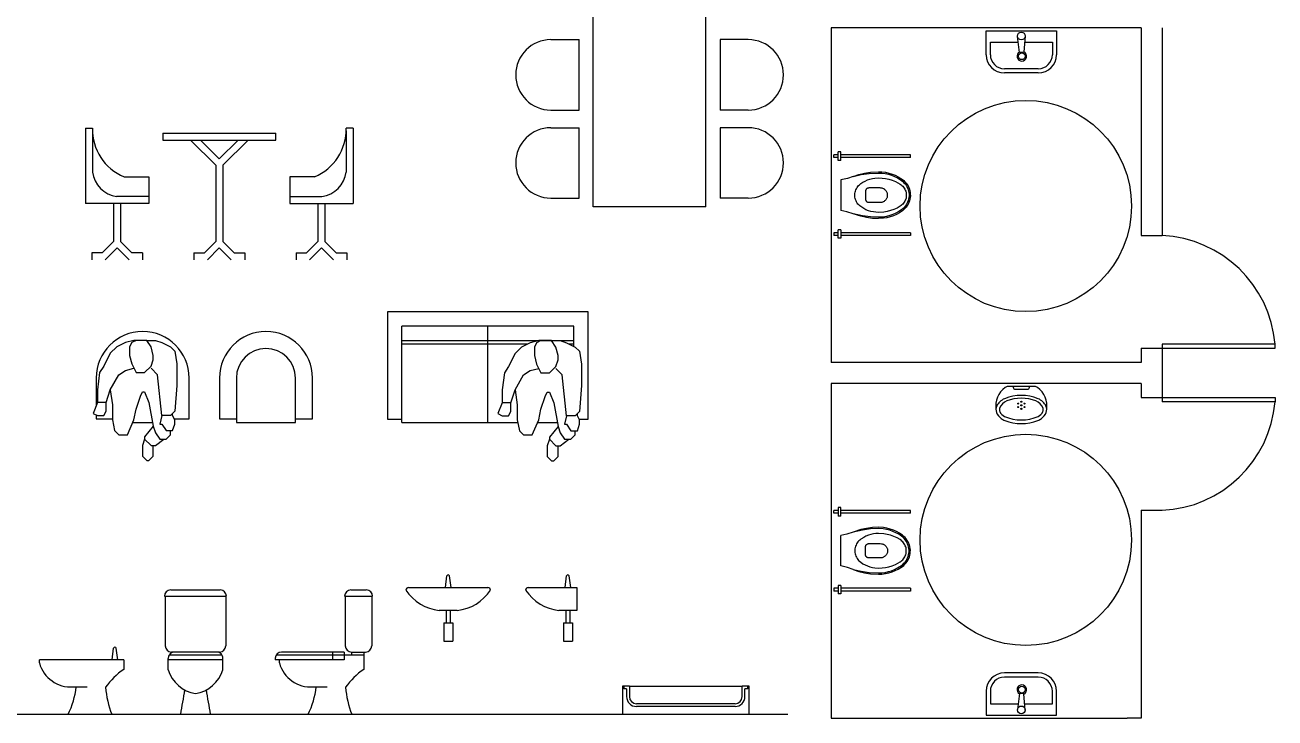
# Model space of a CAD drawing. Header units: millimetres. Extents: x 3638.9 to 3686.5, y 1948.8 to 1978.
# Drawn here: x 3665.42 to 3674.29, y 1967.95 to 1972.87 of the extents above; entities that cross this region are included whole.
import ezdxf

# ---------------------------------------------------------------- set-up
doc = ezdxf.new("R2010")
doc.units = ezdxf.units.MM
doc.layers.add('IS', color=201, linetype='Continuous')
doc.layers.add('mobiliario', color=61, linetype='Continuous')

msp = doc.modelspace()

# ---------------------------------------------------------------- linework, layer by layer
at = {"layer": 'IS'}
for p, q in [((3673.3438, 1972.8451), (3671.1438, 1972.8451)), ((3671.1438, 1972.8451), (3671.1438, 1970.4701)), ((3672.2438, 1972.8251), (3672.7438, 1972.8251)), ((3672.2438, 1972.6551), (3672.2438, 1972.8251)), ((3672.4818, 1972.6713), (3672.4663, 1972.7838)), ((3672.5199, 1972.789), (3672.5104, 1972.6732)), ((3672.7438, 1972.8251), (3672.7438, 1972.6551)), ((3673.3438, 1972.8451), (3673.3438, 1971.3701)), ((3673.4938, 1972.8451), (3673.4938, 1971.3701)), ((3672.2738, 1972.7451), (3672.4716, 1972.7451)), ((3672.2738, 1972.6551), (3672.2738, 1972.7451)), ((3672.5104, 1972.6732), (3672.4818, 1972.6713)), ((3672.5163, 1972.7451), (3672.7138, 1972.7451)), ((3672.7138, 1972.7451), (3672.7138, 1972.6551)), ((3672.6138, 1972.5551), (3672.3738, 1972.5551)), ((3672.6138, 1972.5251), (3672.3738, 1972.5251)), ((3671.2138, 1971.9641), (3671.1938, 1971.9641)), ((3671.1938, 1971.9041), (3671.1938, 1971.9641)), ((3671.2138, 1971.9041), (3671.2138, 1971.9641)), ((3671.1938, 1971.9441), (3671.1638, 1971.9441)), ((3671.1638, 1971.9241), (3671.1638, 1971.9441)), ((3671.1938, 1971.9241), (3671.1638, 1971.9241)), ((3671.2138, 1971.9041), (3671.1938, 1971.9041)), ((3671.7062, 1971.9441), (3671.2138, 1971.9441)), ((3671.7062, 1971.9241), (3671.2138, 1971.9241)), ((3671.7062, 1971.9241), (3671.7062, 1971.9441)), ((3671.2138, 1971.7657), (3671.2138, 1971.5495)), ((3671.1638, 1971.3912), (3671.1638, 1971.3712)), ((3671.1938, 1971.3912), (3671.1638, 1971.3912)), ((3671.1938, 1971.3712), (3671.1638, 1971.3712)), ((3671.2138, 1971.4112), (3671.1938, 1971.4112)), ((3671.1938, 1971.3512), (3671.1938, 1971.4112)), ((3671.2138, 1971.3512), (3671.1938, 1971.3512)), ((3671.2138, 1971.4112), (3671.2138, 1971.3512)), ((3671.7062, 1971.3912), (3671.2138, 1971.3912)), ((3671.7062, 1971.3712), (3671.2138, 1971.3712)), ((3671.7062, 1971.3912), (3671.7062, 1971.3712)), ((3673.3438, 1971.3701), (3673.4938, 1971.3701)), ((3673.3438, 1970.5701), (3674.2938, 1970.5701)), ((3673.3438, 1970.5701), (3673.3438, 1970.4701)), ((3674.2938, 1970.6001), (3673.4938, 1970.6001)), ((3673.4938, 1970.6001), (3673.4938, 1970.5701)), ((3673.4938, 1970.5701), (3673.4938, 1970.2201)), ((3674.2938, 1970.5701), (3674.2938, 1970.6001)), ((3673.3438, 1970.4701), (3671.1438, 1970.4701)), ((3673.3438, 1970.3201), (3671.1438, 1970.3201)), ((3671.1438, 1970.3201), (3671.1438, 1967.9451)), ((3673.3438, 1970.3201), (3673.3438, 1970.2201)), ((3673.3438, 1970.2201), (3674.2938, 1970.2201)), ((3673.4938, 1970.2201), (3673.4938, 1970.1901)), ((3674.2938, 1970.1901), (3673.4938, 1970.1901)), ((3674.2938, 1970.2201), (3674.2938, 1970.1901)), ((3671.1638, 1969.3991), (3671.1638, 1969.4191)), ((3671.1938, 1969.4191), (3671.1638, 1969.4191)), ((3671.1938, 1969.3991), (3671.1638, 1969.3991)), ((3671.2138, 1969.4391), (3671.1938, 1969.4391)), ((3671.1938, 1969.4391), (3671.1938, 1969.3791)), ((3671.2138, 1969.3791), (3671.2138, 1969.4391)), ((3671.7062, 1969.4191), (3671.2138, 1969.4191)), ((3671.7062, 1969.3991), (3671.2138, 1969.3991)), ((3671.7062, 1969.3991), (3671.7062, 1969.4191)), ((3673.3438, 1969.4201), (3673.3438, 1967.9451)), ((3673.3438, 1969.4201), (3673.4938, 1969.4201)), ((3671.2138, 1969.3791), (3671.1938, 1969.3791)), ((3671.2138, 1969.0245), (3671.2138, 1969.2407)), ((3668.4069, 1968.8718), (3668.4178, 1968.9546)), ((3668.447, 1968.8718), (3668.436, 1968.9546)), ((3669.2561, 1968.8718), (3669.267, 1968.9546)), ((3669.2962, 1968.8718), (3669.2852, 1968.9546)), ((3668.146, 1968.8718), (3668.7078, 1968.8718)), ((3668.9952, 1968.8718), (3669.3397, 1968.8718)), ((3669.3397, 1968.8718), (3669.3397, 1968.7085)), ((3671.1938, 1968.8662), (3671.1638, 1968.8662)), ((3671.1638, 1968.8662), (3671.1638, 1968.8462)), ((3671.2138, 1968.8862), (3671.1938, 1968.8862)), ((3671.1938, 1968.8862), (3671.1938, 1968.8262)), ((3671.2138, 1968.8862), (3671.2138, 1968.8262)), ((3671.7062, 1968.8662), (3671.2138, 1968.8662)), ((3671.7062, 1968.8662), (3671.7062, 1968.8462)), ((3666.4135, 1968.8106), (3666.8535, 1968.8106)), ((3666.4186, 1968.8106), (3666.4186, 1968.4574)), ((3666.4577, 1968.8548), (3666.8094, 1968.8548)), ((3666.8487, 1968.8106), (3666.8487, 1968.4574)), ((3667.6915, 1968.8106), (3667.8897, 1968.8106)), ((3667.6965, 1968.8106), (3667.6965, 1968.4574)), ((3667.7356, 1968.8548), (3667.8455, 1968.8548)), ((3667.8849, 1968.8106), (3667.8849, 1968.4574)), ((3671.1938, 1968.8462), (3671.1638, 1968.8462)), ((3671.2138, 1968.8262), (3671.1938, 1968.8262)), ((3671.7062, 1968.8462), (3671.2138, 1968.8462)), ((3668.4905, 1968.7085), (3668.3634, 1968.7085)), ((3668.4129, 1968.7085), (3668.4129, 1968.6212)), ((3668.4409, 1968.7085), (3668.4409, 1968.6212)), ((3669.3397, 1968.7085), (3669.2125, 1968.7085)), ((3669.2621, 1968.7085), (3669.2621, 1968.6212)), ((3669.2901, 1968.7085), (3669.2901, 1968.6212)), ((3668.3947, 1968.6212), (3668.3947, 1968.4902)), ((3668.3947, 1968.6212), (3668.4592, 1968.6212)), ((3668.4592, 1968.6212), (3668.4592, 1968.4902)), ((3669.2439, 1968.6212), (3669.2439, 1968.4902)), ((3669.2439, 1968.6212), (3669.3084, 1968.6212)), ((3669.3084, 1968.6212), (3669.3084, 1968.4902)), ((3666.0418, 1968.3581), (3666.0528, 1968.4409)), ((3666.082, 1968.3581), (3666.071, 1968.4409)), ((3666.8046, 1968.4133), (3666.4627, 1968.4133)), ((3667.6879, 1968.4133), (3667.244, 1968.4133)), ((3667.6058, 1968.4133), (3667.6058, 1968.3581)), ((3667.6879, 1968.4133), (3667.6879, 1968.3581)), ((3667.7407, 1968.4133), (3667.7407, 1968.3912)), ((3667.7407, 1968.4133), (3667.8407, 1968.4133)), ((3667.827, 1968.4133), (3667.827, 1968.2907)), ((3668.3947, 1968.4902), (3668.4592, 1968.4902)), ((3669.2439, 1968.4902), (3669.3084, 1968.4902)), ((3665.5263, 1968.3359), (3665.5263, 1968.3581)), ((3666.1241, 1968.3581), (3665.5263, 1968.3581)), ((3666.1241, 1968.3581), (3666.1241, 1968.2907)), ((3666.4394, 1968.2883), (3666.4394, 1968.3673)), ((3666.8279, 1968.3577), (3666.4394, 1968.3577)), ((3666.8225, 1968.3912), (3666.4462, 1968.3912)), ((3666.8279, 1968.2883), (3666.8279, 1968.3673)), ((3667.1999, 1968.3692), (3667.1999, 1968.3581)), ((3667.6879, 1968.3581), (3667.1999, 1968.3581)), ((3667.827, 1968.3912), (3667.2058, 1968.3912)), ((3667.2293, 1968.3359), (3667.2293, 1968.3581)), ((3672.6138, 1968.2651), (3672.3738, 1968.2651)), ((3665.7652, 1968.1658), (3665.8653, 1968.1658)), ((3667.4682, 1968.1658), (3667.5683, 1968.1658)), ((3669.7126, 1968.1718), (3669.6626, 1968.1718)), ((3669.6626, 1968.1718), (3669.6626, 1967.9718)), ((3669.6726, 1968.1718), (3669.6726, 1968.1518)), ((3669.6926, 1968.1518), (3669.6726, 1968.1518)), ((3669.6926, 1968.1518), (3669.6926, 1968.0968)), ((3669.7126, 1968.1718), (3669.7126, 1968.0968)), ((3669.7126, 1968.1718), (3670.5126, 1968.1718)), ((3670.5126, 1968.0968), (3670.5126, 1968.1718)), ((3670.5626, 1968.1718), (3670.5126, 1968.1718)), ((3670.5326, 1968.0968), (3670.5326, 1968.1518)), ((3670.5526, 1968.1518), (3670.5326, 1968.1518)), ((3670.5526, 1968.1518), (3670.5526, 1968.1718)), ((3670.5626, 1967.9718), (3670.5626, 1968.1718)), ((3672.6138, 1968.2351), (3672.3738, 1968.2351)), ((3672.2438, 1968.1351), (3672.2438, 1967.9651)), ((3672.2738, 1968.1351), (3672.2738, 1968.0451)), ((3672.4818, 1968.1189), (3672.4663, 1968.0065)), ((3672.5104, 1968.117), (3672.4818, 1968.1189)), ((3672.5199, 1968.0012), (3672.5104, 1968.117)), ((3672.7138, 1968.0451), (3672.7138, 1968.1351)), ((3672.7438, 1967.9651), (3672.7438, 1968.1351)), ((3664.3616, 1967.9718), (3670.8358, 1967.9718)), ((3670.4626, 1968.0468), (3669.7626, 1968.0468)), ((3670.4626, 1968.0268), (3669.7626, 1968.0268)), ((3672.2738, 1968.0451), (3672.4716, 1968.0451)), ((3672.5163, 1968.0451), (3672.7138, 1968.0451)), ((3671.1438, 1967.9451), (3672.9438, 1967.9451)), ((3672.2438, 1967.9651), (3672.7438, 1967.9651)), ((3672.5938, 1967.9451), (3672.7438, 1967.9451)), ((3672.9438, 1967.9451), (3673.2438, 1967.9451)), ((3673.3438, 1967.9451), (3673.2438, 1967.9451))]:
    msp.add_line(p, q, dxfattribs=at)
at = {"layer": 'IS', "linetype": 'Continuous'}
for p, q in [((3671.3008, 1971.7906), (3671.2608, 1971.777)), ((3671.3008, 1971.7906), (3671.3408, 1971.8041)), ((3671.3008, 1971.7906), (3671.3568, 1971.8034)), ((3671.3408, 1971.8041), (3671.3819, 1971.8142)), ((3671.3568, 1971.8034), (3671.4137, 1971.8115)), ((3671.3819, 1971.8142), (3671.4237, 1971.8208)), ((3671.4137, 1971.8115), (3671.4803, 1971.8148)), ((3671.4237, 1971.8208), (3671.4803, 1971.8241)), ((3671.4803, 1971.8241), (3671.5048, 1971.823)), ((3671.4803, 1971.8148), (3671.5039, 1971.8138)), ((3671.5039, 1971.8138), (3671.5274, 1971.8108)), ((3671.5048, 1971.823), (3671.529, 1971.8199)), ((3671.5274, 1971.8108), (3671.5505, 1971.8058)), ((3671.529, 1971.8199), (3671.5529, 1971.8147)), ((3671.5505, 1971.8058), (3671.573, 1971.7989)), ((3671.5529, 1971.8147), (3671.5763, 1971.8076)), ((3671.573, 1971.7989), (3671.5949, 1971.7901)), ((3671.5763, 1971.8076), (3671.5989, 1971.7985)), ((3671.5949, 1971.7901), (3671.6158, 1971.7795)), ((3671.5989, 1971.7985), (3671.6206, 1971.7875)), ((3671.6206, 1971.7875), (3671.6495, 1971.7688)), ((3671.2608, 1971.777), (3671.2138, 1971.7657)), ((3671.3167, 1971.6871), (3671.3197, 1971.6955)), ((3671.3197, 1971.6955), (3671.3235, 1971.7036)), ((3671.3235, 1971.7036), (3671.328, 1971.7114)), ((3671.328, 1971.7114), (3671.3331, 1971.7187)), ((3671.3331, 1971.7187), (3671.3389, 1971.7256)), ((3671.3389, 1971.7256), (3671.3453, 1971.732)), ((3671.3453, 1971.732), (3671.3542, 1971.7393)), ((3671.3542, 1971.7393), (3671.3694, 1971.7493)), ((3671.3694, 1971.7493), (3671.3854, 1971.7581)), ((3671.3854, 1971.7581), (3671.4021, 1971.7655)), ((3671.3904, 1971.6951), (3671.3896, 1971.6933)), ((3671.3914, 1971.6969), (3671.3904, 1971.6951)), ((3671.3925, 1971.6986), (3671.3914, 1971.6969)), ((3671.3938, 1971.7002), (3671.3925, 1971.6986)), ((3671.3951, 1971.7017), (3671.3938, 1971.7002)), ((3671.3967, 1971.7031), (3671.3951, 1971.7017)), ((3671.3983, 1971.7043), (3671.3967, 1971.7031)), ((3671.4001, 1971.7054), (3671.3983, 1971.7043)), ((3671.4019, 1971.7063), (3671.4001, 1971.7054)), ((3671.4038, 1971.7071), (3671.4019, 1971.7063)), ((3671.4021, 1971.7655), (3671.4194, 1971.7714)), ((3671.4058, 1971.7077), (3671.4038, 1971.7071)), ((3671.4078, 1971.7081), (3671.4058, 1971.7077)), ((3671.4099, 1971.7084), (3671.4078, 1971.7081)), ((3671.4119, 1971.7085), (3671.4099, 1971.7084)), ((3671.4927, 1971.7085), (3671.4119, 1971.7085)), ((3671.4194, 1971.7714), (3671.4372, 1971.7758)), ((3671.4372, 1971.7758), (3671.4553, 1971.7787)), ((3671.4553, 1971.7787), (3671.4803, 1971.7801)), ((3671.4803, 1971.7801), (3671.5051, 1971.7791)), ((3671.4972, 1971.7083), (3671.4927, 1971.7085)), ((3671.5017, 1971.7077), (3671.4972, 1971.7083)), ((3671.5062, 1971.7067), (3671.5017, 1971.7077)), ((3671.5051, 1971.7791), (3671.5297, 1971.7759)), ((3671.5105, 1971.7054), (3671.5062, 1971.7067)), ((3671.5147, 1971.7037), (3671.5105, 1971.7054)), ((3671.5188, 1971.7017), (3671.5147, 1971.7037)), ((3671.5226, 1971.6993), (3671.5188, 1971.7017)), ((3671.5262, 1971.6966), (3671.5226, 1971.6993)), ((3671.5296, 1971.6936), (3671.5262, 1971.6966)), ((3671.5297, 1971.7759), (3671.554, 1971.7707)), ((3671.554, 1971.7707), (3671.5777, 1971.7634)), ((3671.5777, 1971.7634), (3671.6006, 1971.7542)), ((3671.6006, 1971.7542), (3671.6333, 1971.7367)), ((3671.6158, 1971.7795), (3671.6438, 1971.7614)), ((3671.6333, 1971.7367), (3671.6401, 1971.732)), ((3671.6401, 1971.732), (3671.6466, 1971.7268)), ((3671.6438, 1971.7614), (3671.6528, 1971.7541)), ((3671.6466, 1971.7268), (3671.6525, 1971.721)), ((3671.6495, 1971.7688), (3671.6592, 1971.761)), ((3671.6525, 1971.721), (3671.6579, 1971.7147)), ((3671.6528, 1971.7541), (3671.6611, 1971.7462)), ((3671.6579, 1971.7147), (3671.6627, 1971.708)), ((3671.6592, 1971.761), (3671.6681, 1971.7525)), ((3671.6611, 1971.7462), (3671.6686, 1971.7375)), ((3671.6627, 1971.708), (3671.667, 1971.7009)), ((3671.667, 1971.7009), (3671.6705, 1971.6935)), ((3671.6681, 1971.7525), (3671.6761, 1971.7432)), ((3671.6686, 1971.7375), (3671.6754, 1971.7283)), ((3671.6754, 1971.7283), (3671.6813, 1971.7185)), ((3671.6761, 1971.7432), (3671.6834, 1971.7333)), ((3671.6813, 1971.7185), (3671.6863, 1971.7082)), ((3671.6834, 1971.7333), (3671.6897, 1971.7228)), ((3671.6863, 1971.7082), (3671.6904, 1971.6976)), ((3671.6897, 1971.7228), (3671.695, 1971.7118)), ((3671.6904, 1971.6976), (3671.6935, 1971.6867)), ((3671.695, 1971.7118), (3671.6994, 1971.7004)), ((3671.6994, 1971.7004), (3671.7027, 1971.6887)), ((3671.3123, 1971.6608), (3671.313, 1971.6697)), ((3671.3124, 1971.6519), (3671.3123, 1971.6608)), ((3671.3133, 1971.6431), (3671.3124, 1971.6519)), ((3671.313, 1971.6697), (3671.3144, 1971.6785)), ((3671.315, 1971.6343), (3671.3133, 1971.6431)), ((3671.3144, 1971.6785), (3671.3167, 1971.6871)), ((3671.3175, 1971.6258), (3671.315, 1971.6343)), ((3671.3207, 1971.6175), (3671.3175, 1971.6258)), ((3671.3246, 1971.6094), (3671.3207, 1971.6175)), ((3671.3293, 1971.6018), (3671.3246, 1971.6094)), ((3671.3883, 1971.6874), (3671.3882, 1971.6853)), ((3671.3882, 1971.6853), (3671.3882, 1971.6299)), ((3671.3882, 1971.6299), (3671.3883, 1971.6278)), ((3671.3886, 1971.6894), (3671.3883, 1971.6874)), ((3671.3883, 1971.6278), (3671.3886, 1971.6259)), ((3671.389, 1971.6913), (3671.3886, 1971.6894)), ((3671.3886, 1971.6259), (3671.389, 1971.6239)), ((3671.3896, 1971.6933), (3671.389, 1971.6913)), ((3671.389, 1971.6239), (3671.3896, 1971.622)), ((3671.3896, 1971.622), (3671.3904, 1971.6201)), ((3671.3904, 1971.6201), (3671.3914, 1971.6183)), ((3671.3914, 1971.6183), (3671.3925, 1971.6166)), ((3671.3925, 1971.6166), (3671.3938, 1971.615)), ((3671.3938, 1971.615), (3671.3951, 1971.6135)), ((3671.3951, 1971.6135), (3671.3967, 1971.6122)), ((3671.3967, 1971.6122), (3671.3983, 1971.6109)), ((3671.3983, 1971.6109), (3671.4001, 1971.6098)), ((3671.4001, 1971.6098), (3671.4019, 1971.6089)), ((3671.4019, 1971.6089), (3671.4038, 1971.6081)), ((3671.4038, 1971.6081), (3671.4058, 1971.6075)), ((3671.4058, 1971.6075), (3671.4078, 1971.6071)), ((3671.4078, 1971.6071), (3671.4099, 1971.6068)), ((3671.4099, 1971.6068), (3671.4119, 1971.6067)), ((3671.4119, 1971.6067), (3671.4927, 1971.6067)), ((3671.4927, 1971.6067), (3671.5017, 1971.6075)), ((3671.5017, 1971.6075), (3671.5062, 1971.6085)), ((3671.5062, 1971.6085), (3671.5105, 1971.6098)), ((3671.5105, 1971.6098), (3671.5147, 1971.6115)), ((3671.5147, 1971.6115), (3671.5188, 1971.6136)), ((3671.5188, 1971.6136), (3671.5226, 1971.6159)), ((3671.5226, 1971.6159), (3671.5262, 1971.6186)), ((3671.5262, 1971.6186), (3671.5296, 1971.6216)), ((3671.5327, 1971.6903), (3671.5296, 1971.6936)), ((3671.5296, 1971.6216), (3671.5327, 1971.6249)), ((3671.5354, 1971.6868), (3671.5327, 1971.6903)), ((3671.5327, 1971.6249), (3671.5354, 1971.6284)), ((3671.5379, 1971.683), (3671.5354, 1971.6868)), ((3671.5354, 1971.6284), (3671.5379, 1971.6322)), ((3671.54, 1971.6791), (3671.5379, 1971.683)), ((3671.5379, 1971.6322), (3671.54, 1971.6361)), ((3671.5417, 1971.675), (3671.54, 1971.6791)), ((3671.54, 1971.6361), (3671.5417, 1971.6402)), ((3671.5431, 1971.6708), (3671.5417, 1971.675)), ((3671.5417, 1971.6402), (3671.5431, 1971.6444)), ((3671.5441, 1971.6664), (3671.5431, 1971.6708)), ((3671.5431, 1971.6444), (3671.5441, 1971.6488)), ((3671.5447, 1971.662), (3671.5441, 1971.6664)), ((3671.5441, 1971.6488), (3671.5447, 1971.6532)), ((3671.5449, 1971.6576), (3671.5447, 1971.662)), ((3671.5447, 1971.6532), (3671.5449, 1971.6576)), ((3671.6628, 1971.6072), (3671.6579, 1971.6005)), ((3671.667, 1971.6143), (3671.6628, 1971.6072)), ((3671.6705, 1971.6217), (3671.667, 1971.6143)), ((3671.6705, 1971.6935), (3671.6734, 1971.6858)), ((3671.6734, 1971.6294), (3671.6705, 1971.6217)), ((3671.6734, 1971.6858), (3671.6756, 1971.6779)), ((3671.6756, 1971.6373), (3671.6734, 1971.6294)), ((3671.6756, 1971.6779), (3671.677, 1971.6699)), ((3671.677, 1971.6454), (3671.6756, 1971.6373)), ((3671.677, 1971.6699), (3671.6777, 1971.6617)), ((3671.6777, 1971.6535), (3671.677, 1971.6454)), ((3671.6777, 1971.6617), (3671.6777, 1971.6535)), ((3671.687, 1971.6087), (3671.6822, 1971.5983)), ((3671.6909, 1971.6193), (3671.687, 1971.6087)), ((3671.6939, 1971.6303), (3671.6909, 1971.6193)), ((3671.6935, 1971.6867), (3671.6956, 1971.6755)), ((3671.6958, 1971.6415), (3671.6939, 1971.6303)), ((3671.6956, 1971.6755), (3671.6967, 1971.6642)), ((3671.6967, 1971.6528), (3671.6958, 1971.6415)), ((3671.7, 1971.6166), (3671.6958, 1971.6052)), ((3671.6967, 1971.6642), (3671.6967, 1971.6528)), ((3671.7031, 1971.6284), (3671.7, 1971.6166)), ((3671.7027, 1971.6887), (3671.705, 1971.6768)), ((3671.7052, 1971.6404), (3671.7031, 1971.6284)), ((3671.705, 1971.6768), (3671.7061, 1971.6647)), ((3671.7062, 1971.6525), (3671.7052, 1971.6404)), ((3671.7061, 1971.6647), (3671.7062, 1971.6525)), ((3671.2549, 1971.5399), (3671.2138, 1971.5495)), ((3671.3008, 1971.5246), (3671.2549, 1971.5399)), ((3671.3658, 1971.5102), (3671.3008, 1971.5246)), ((3671.3546, 1971.5073), (3671.3008, 1971.5246)), ((3671.3346, 1971.5946), (3671.3293, 1971.6018)), ((3671.3406, 1971.5878), (3671.3346, 1971.5946)), ((3671.3471, 1971.5816), (3671.3406, 1971.5878)), ((3671.3542, 1971.576), (3671.3471, 1971.5816)), ((3671.3751, 1971.5625), (3671.3542, 1971.576)), ((3671.3914, 1971.5543), (3671.3751, 1971.5625)), ((3671.4083, 1971.5474), (3671.3914, 1971.5543)), ((3671.4258, 1971.5421), (3671.4083, 1971.5474)), ((3671.4438, 1971.5382), (3671.4258, 1971.5421)), ((3671.462, 1971.5359), (3671.4438, 1971.5382)), ((3671.4803, 1971.5351), (3671.462, 1971.5359)), ((3671.5175, 1971.5375), (3671.4803, 1971.5351)), ((3671.5419, 1971.5416), (3671.5175, 1971.5375)), ((3671.5659, 1971.5479), (3671.5419, 1971.5416)), ((3671.5823, 1971.5198), (3671.56, 1971.5121)), ((3671.5892, 1971.5562), (3671.5659, 1971.5479)), ((3671.6038, 1971.5294), (3671.5823, 1971.5198)), ((3671.6081, 1971.5211), (3671.5859, 1971.5112)), ((3671.6118, 1971.5664), (3671.5892, 1971.5562)), ((3671.6243, 1971.5408), (3671.6038, 1971.5294)), ((3671.6294, 1971.5329), (3671.6081, 1971.5211)), ((3671.6333, 1971.5785), (3671.6118, 1971.5664)), ((3671.6438, 1971.5538), (3671.6243, 1971.5408)), ((3671.6495, 1971.5465), (3671.6294, 1971.5329)), ((3671.6401, 1971.5832), (3671.6333, 1971.5785)), ((3671.6466, 1971.5884), (3671.6401, 1971.5832)), ((3671.6542, 1971.5623), (3671.6438, 1971.5538)), ((3671.6525, 1971.5942), (3671.6466, 1971.5884)), ((3671.6606, 1971.5555), (3671.6495, 1971.5465)), ((3671.6579, 1971.6005), (3671.6525, 1971.5942)), ((3671.6624, 1971.5704), (3671.6542, 1971.5623)), ((3671.6694, 1971.5642), (3671.6606, 1971.5555)), ((3671.6698, 1971.5791), (3671.6624, 1971.5704)), ((3671.6774, 1971.5735), (3671.6694, 1971.5642)), ((3671.6764, 1971.5885), (3671.6698, 1971.5791)), ((3671.6822, 1971.5983), (3671.6764, 1971.5885)), ((3671.6844, 1971.5835), (3671.6774, 1971.5735)), ((3671.6906, 1971.5941), (3671.6844, 1971.5835)), ((3671.6958, 1971.6052), (3671.6906, 1971.5941)), ((3671.396, 1971.4983), (3671.3546, 1971.5073)), ((3671.4228, 1971.5028), (3671.3658, 1971.5102)), ((3671.438, 1971.493), (3671.396, 1971.4983)), ((3671.4803, 1971.5004), (3671.4228, 1971.5028)), ((3671.4803, 1971.4912), (3671.438, 1971.493)), ((3671.5138, 1971.5024), (3671.4803, 1971.5004)), ((3671.515, 1971.4933), (3671.4803, 1971.4912)), ((3671.5371, 1971.5063), (3671.5138, 1971.5024)), ((3671.5391, 1971.4972), (3671.515, 1971.4933)), ((3671.56, 1971.5121), (3671.5371, 1971.5063)), ((3671.5628, 1971.5032), (3671.5391, 1971.4972)), ((3671.5859, 1971.5112), (3671.5628, 1971.5032)), ((3671.2549, 1969.2503), (3671.2138, 1969.2407)), ((3671.3008, 1969.2656), (3671.2549, 1969.2503)), ((3671.3546, 1969.283), (3671.3008, 1969.2656)), ((3671.3658, 1969.2801), (3671.3008, 1969.2656)), ((3671.3542, 1969.2143), (3671.3471, 1969.2086)), ((3671.3751, 1969.2277), (3671.3542, 1969.2143)), ((3671.396, 1969.2919), (3671.3546, 1969.283)), ((3671.4228, 1969.2874), (3671.3658, 1969.2801)), ((3671.3914, 1969.2359), (3671.3751, 1969.2277)), ((3671.4083, 1969.2428), (3671.3914, 1969.2359)), ((3671.438, 1969.2973), (3671.396, 1969.2919)), ((3671.4258, 1969.2482), (3671.4083, 1969.2428)), ((3671.4803, 1969.2898), (3671.4228, 1969.2874)), ((3671.4438, 1969.252), (3671.4258, 1969.2482)), ((3671.4803, 1969.2991), (3671.438, 1969.2973)), ((3671.462, 1969.2544), (3671.4438, 1969.252)), ((3671.4803, 1969.2551), (3671.462, 1969.2544)), ((3671.515, 1969.297), (3671.4803, 1969.2991)), ((3671.5138, 1969.2878), (3671.4803, 1969.2898)), ((3671.5175, 1969.2528), (3671.4803, 1969.2551)), ((3671.5371, 1969.2839), (3671.5138, 1969.2878)), ((3671.5391, 1969.293), (3671.515, 1969.297)), ((3671.5419, 1969.2486), (3671.5175, 1969.2528)), ((3671.56, 1969.2781), (3671.5371, 1969.2839)), ((3671.5628, 1969.287), (3671.5391, 1969.293)), ((3671.5659, 1969.2423), (3671.5419, 1969.2486)), ((3671.5823, 1969.2704), (3671.56, 1969.2781)), ((3671.5859, 1969.279), (3671.5628, 1969.287)), ((3671.5892, 1969.234), (3671.5659, 1969.2423)), ((3671.6038, 1969.2608), (3671.5823, 1969.2704)), ((3671.6081, 1969.2691), (3671.5859, 1969.279)), ((3671.6118, 1969.2238), (3671.5892, 1969.234)), ((3671.6243, 1969.2495), (3671.6038, 1969.2608)), ((3671.6294, 1969.2573), (3671.6081, 1969.2691)), ((3671.6333, 1969.2117), (3671.6118, 1969.2238)), ((3671.6438, 1969.2364), (3671.6243, 1969.2495)), ((3671.6495, 1969.2438), (3671.6294, 1969.2573)), ((3671.6401, 1969.207), (3671.6333, 1969.2117)), ((3671.6542, 1969.2279), (3671.6438, 1969.2364)), ((3671.6606, 1969.2347), (3671.6495, 1969.2438)), ((3671.6624, 1969.2198), (3671.6542, 1969.2279)), ((3671.6694, 1969.226), (3671.6606, 1969.2347)), ((3671.6698, 1969.2111), (3671.6624, 1969.2198)), ((3671.6774, 1969.2167), (3671.6694, 1969.226)), ((3671.6764, 1969.2018), (3671.6698, 1969.2111)), ((3671.6844, 1969.2067), (3671.6774, 1969.2167)), ((3671.3124, 1969.1383), (3671.3123, 1969.1294)), ((3671.3123, 1969.1294), (3671.313, 1969.1205)), ((3671.3133, 1969.1471), (3671.3124, 1969.1383)), ((3671.315, 1969.1559), (3671.3133, 1969.1471)), ((3671.3175, 1969.1644), (3671.315, 1969.1559)), ((3671.3207, 1969.1728), (3671.3175, 1969.1644)), ((3671.3246, 1969.1808), (3671.3207, 1969.1728)), ((3671.3293, 1969.1884), (3671.3246, 1969.1808)), ((3671.3346, 1969.1957), (3671.3293, 1969.1884)), ((3671.3406, 1969.2024), (3671.3346, 1969.1957)), ((3671.3471, 1969.2086), (3671.3406, 1969.2024)), ((3671.3882, 1969.1604), (3671.3883, 1969.1624)), ((3671.3882, 1969.1049), (3671.3882, 1969.1604)), ((3671.3883, 1969.1624), (3671.3886, 1969.1644)), ((3671.3886, 1969.1644), (3671.389, 1969.1663)), ((3671.389, 1969.1663), (3671.3896, 1969.1683)), ((3671.3896, 1969.1683), (3671.3904, 1969.1701)), ((3671.3904, 1969.1701), (3671.3914, 1969.1719)), ((3671.3914, 1969.1719), (3671.3925, 1969.1736)), ((3671.3925, 1969.1736), (3671.3938, 1969.1752)), ((3671.3938, 1969.1752), (3671.3951, 1969.1767)), ((3671.3951, 1969.1767), (3671.3967, 1969.1781)), ((3671.3967, 1969.1781), (3671.3983, 1969.1793)), ((3671.3983, 1969.1793), (3671.4001, 1969.1804)), ((3671.4001, 1969.1804), (3671.4019, 1969.1813)), ((3671.4019, 1969.1813), (3671.4038, 1969.1821)), ((3671.4038, 1969.1821), (3671.4058, 1969.1827)), ((3671.4058, 1969.1827), (3671.4078, 1969.1831)), ((3671.4078, 1969.1831), (3671.4099, 1969.1834)), ((3671.4099, 1969.1834), (3671.4119, 1969.1835)), ((3671.4119, 1969.1835), (3671.4927, 1969.1835)), ((3671.4927, 1969.1835), (3671.5017, 1969.1827)), ((3671.5017, 1969.1827), (3671.5062, 1969.1817)), ((3671.5062, 1969.1817), (3671.5105, 1969.1804)), ((3671.5105, 1969.1804), (3671.5147, 1969.1787)), ((3671.5147, 1969.1787), (3671.5188, 1969.1767)), ((3671.5188, 1969.1767), (3671.5226, 1969.1743)), ((3671.5226, 1969.1743), (3671.5262, 1969.1716)), ((3671.5262, 1969.1716), (3671.5296, 1969.1686)), ((3671.5296, 1969.1686), (3671.5327, 1969.1653)), ((3671.5327, 1969.1653), (3671.5354, 1969.1618)), ((3671.5354, 1969.1618), (3671.5379, 1969.158)), ((3671.5379, 1969.158), (3671.54, 1969.1541)), ((3671.54, 1969.1541), (3671.5417, 1969.15)), ((3671.5417, 1969.15), (3671.5431, 1969.1458)), ((3671.5431, 1969.1458), (3671.5441, 1969.1414)), ((3671.5441, 1969.1238), (3671.5431, 1969.1194)), ((3671.5441, 1969.1414), (3671.5447, 1969.137)), ((3671.5447, 1969.1282), (3671.5441, 1969.1238)), ((3671.5447, 1969.137), (3671.5449, 1969.1326)), ((3671.5449, 1969.1326), (3671.5447, 1969.1282)), ((3671.6466, 1969.2018), (3671.6401, 1969.207)), ((3671.6525, 1969.196), (3671.6466, 1969.2018)), ((3671.6579, 1969.1897), (3671.6525, 1969.196)), ((3671.6628, 1969.183), (3671.6579, 1969.1897)), ((3671.667, 1969.1759), (3671.6628, 1969.183)), ((3671.6705, 1969.1685), (3671.667, 1969.1759)), ((3671.6734, 1969.1608), (3671.6705, 1969.1685)), ((3671.6756, 1969.1529), (3671.6734, 1969.1608)), ((3671.677, 1969.1448), (3671.6756, 1969.1529)), ((3671.6822, 1969.1919), (3671.6764, 1969.2018)), ((3671.6777, 1969.1367), (3671.677, 1969.1448)), ((3671.677, 1969.1204), (3671.6777, 1969.1285)), ((3671.6777, 1969.1285), (3671.6777, 1969.1367)), ((3671.687, 1969.1816), (3671.6822, 1969.1919)), ((3671.6906, 1969.1961), (3671.6844, 1969.2067)), ((3671.6909, 1969.1709), (3671.687, 1969.1816)), ((3671.6958, 1969.185), (3671.6906, 1969.1961)), ((3671.6939, 1969.1599), (3671.6909, 1969.1709)), ((3671.6958, 1969.1487), (3671.6939, 1969.1599)), ((3671.6956, 1969.1147), (3671.6967, 1969.126)), ((3671.7, 1969.1736), (3671.6958, 1969.185)), ((3671.6967, 1969.1374), (3671.6958, 1969.1487)), ((3671.6967, 1969.126), (3671.6967, 1969.1374)), ((3671.7031, 1969.1618), (3671.7, 1969.1736)), ((3671.7052, 1969.1498), (3671.7031, 1969.1618)), ((3671.705, 1969.1135), (3671.7061, 1969.1256)), ((3671.7062, 1969.1377), (3671.7052, 1969.1498)), ((3671.7061, 1969.1256), (3671.7062, 1969.1377)), ((3671.313, 1969.1205), (3671.3144, 1969.1117)), ((3671.3144, 1969.1117), (3671.3167, 1969.1031)), ((3671.3167, 1969.1031), (3671.3197, 1969.0947)), ((3671.3197, 1969.0947), (3671.3235, 1969.0866)), ((3671.3235, 1969.0866), (3671.328, 1969.0788)), ((3671.328, 1969.0788), (3671.3331, 1969.0715)), ((3671.3331, 1969.0715), (3671.3389, 1969.0646)), ((3671.3389, 1969.0646), (3671.3453, 1969.0582)), ((3671.3453, 1969.0582), (3671.3542, 1969.051)), ((3671.3542, 1969.051), (3671.3694, 1969.0409)), ((3671.3694, 1969.0409), (3671.3854, 1969.0321)), ((3671.3883, 1969.1029), (3671.3882, 1969.1049)), ((3671.3886, 1969.1009), (3671.3883, 1969.1029)), ((3671.389, 1969.0989), (3671.3886, 1969.1009)), ((3671.3896, 1969.097), (3671.389, 1969.0989)), ((3671.3904, 1969.0951), (3671.3896, 1969.097)), ((3671.3914, 1969.0933), (3671.3904, 1969.0951)), ((3671.3925, 1969.0916), (3671.3914, 1969.0933)), ((3671.3938, 1969.09), (3671.3925, 1969.0916)), ((3671.3951, 1969.0885), (3671.3938, 1969.09)), ((3671.3967, 1969.0872), (3671.3951, 1969.0885)), ((3671.3983, 1969.0859), (3671.3967, 1969.0872)), ((3671.4001, 1969.0848), (3671.3983, 1969.0859)), ((3671.4019, 1969.0839), (3671.4001, 1969.0848)), ((3671.4038, 1969.0831), (3671.4019, 1969.0839)), ((3671.4058, 1969.0825), (3671.4038, 1969.0831)), ((3671.4078, 1969.0821), (3671.4058, 1969.0825)), ((3671.4099, 1969.0818), (3671.4078, 1969.0821)), ((3671.4119, 1969.0817), (3671.4099, 1969.0818)), ((3671.4927, 1969.0817), (3671.4119, 1969.0817)), ((3671.4972, 1969.0819), (3671.4927, 1969.0817)), ((3671.5017, 1969.0825), (3671.4972, 1969.0819)), ((3671.5062, 1969.0835), (3671.5017, 1969.0825)), ((3671.5105, 1969.0848), (3671.5062, 1969.0835)), ((3671.5147, 1969.0865), (3671.5105, 1969.0848)), ((3671.5188, 1969.0886), (3671.5147, 1969.0865)), ((3671.5226, 1969.0909), (3671.5188, 1969.0886)), ((3671.5262, 1969.0936), (3671.5226, 1969.0909)), ((3671.5296, 1969.0966), (3671.5262, 1969.0936)), ((3671.5327, 1969.0999), (3671.5296, 1969.0966)), ((3671.5354, 1969.1034), (3671.5327, 1969.0999)), ((3671.5379, 1969.1072), (3671.5354, 1969.1034)), ((3671.54, 1969.1111), (3671.5379, 1969.1072)), ((3671.5417, 1969.1152), (3671.54, 1969.1111)), ((3671.5431, 1969.1194), (3671.5417, 1969.1152)), ((3671.5777, 1969.0268), (3671.6006, 1969.0361)), ((3671.6006, 1969.0361), (3671.6333, 1969.0535)), ((3671.6333, 1969.0535), (3671.6401, 1969.0582)), ((3671.6401, 1969.0582), (3671.6466, 1969.0634)), ((3671.6438, 1969.0288), (3671.6528, 1969.0361)), ((3671.6466, 1969.0634), (3671.6525, 1969.0692)), ((3671.6525, 1969.0692), (3671.6579, 1969.0755)), ((3671.6528, 1969.0361), (3671.6611, 1969.044)), ((3671.6579, 1969.0755), (3671.6627, 1969.0822)), ((3671.6592, 1969.0292), (3671.6681, 1969.0377)), ((3671.6611, 1969.044), (3671.6686, 1969.0527)), ((3671.6627, 1969.0822), (3671.667, 1969.0893)), ((3671.667, 1969.0893), (3671.6705, 1969.0967)), ((3671.6681, 1969.0377), (3671.6761, 1969.047)), ((3671.6686, 1969.0527), (3671.6754, 1969.0619)), ((3671.6705, 1969.0967), (3671.6734, 1969.1044)), ((3671.6734, 1969.1044), (3671.6756, 1969.1123)), ((3671.6754, 1969.0619), (3671.6813, 1969.0717)), ((3671.6756, 1969.1123), (3671.677, 1969.1204)), ((3671.6761, 1969.047), (3671.6834, 1969.0569)), ((3671.6813, 1969.0717), (3671.6863, 1969.082)), ((3671.6834, 1969.0569), (3671.6897, 1969.0674)), ((3671.6863, 1969.082), (3671.6904, 1969.0926)), ((3671.6897, 1969.0674), (3671.695, 1969.0784)), ((3671.6904, 1969.0926), (3671.6935, 1969.1036)), ((3671.6935, 1969.1036), (3671.6956, 1969.1147)), ((3671.695, 1969.0784), (3671.6994, 1969.0898)), ((3671.6994, 1969.0898), (3671.7027, 1969.1015)), ((3671.7027, 1969.1015), (3671.705, 1969.1135)), ((3671.2608, 1969.0132), (3671.2138, 1969.0245)), ((3671.3008, 1968.9997), (3671.2608, 1969.0132)), ((3671.3008, 1968.9997), (3671.3408, 1968.9861)), ((3671.3008, 1968.9996), (3671.3568, 1968.9868)), ((3671.3408, 1968.9861), (3671.3819, 1968.976)), ((3671.3568, 1968.9868), (3671.4137, 1968.9787)), ((3671.3819, 1968.976), (3671.4237, 1968.9694)), ((3671.3854, 1969.0321), (3671.4021, 1969.0248)), ((3671.4021, 1969.0248), (3671.4194, 1969.0188)), ((3671.4137, 1968.9787), (3671.4803, 1968.9754)), ((3671.4194, 1969.0188), (3671.4372, 1969.0144)), ((3671.4237, 1968.9694), (3671.4803, 1968.9662)), ((3671.4372, 1969.0144), (3671.4553, 1969.0115)), ((3671.4553, 1969.0115), (3671.4803, 1969.0101)), ((3671.4803, 1969.0101), (3671.5051, 1969.0111)), ((3671.4803, 1968.9754), (3671.5039, 1968.9764)), ((3671.4803, 1968.9662), (3671.5048, 1968.9672)), ((3671.5039, 1968.9764), (3671.5274, 1968.9794)), ((3671.5048, 1968.9672), (3671.529, 1968.9703)), ((3671.5051, 1969.0111), (3671.5297, 1969.0143)), ((3671.5274, 1968.9794), (3671.5505, 1968.9844)), ((3671.529, 1968.9703), (3671.5529, 1968.9755)), ((3671.5297, 1969.0143), (3671.554, 1969.0195)), ((3671.5505, 1968.9844), (3671.573, 1968.9913)), ((3671.5529, 1968.9755), (3671.5763, 1968.9826)), ((3671.554, 1969.0195), (3671.5777, 1969.0268)), ((3671.573, 1968.9913), (3671.5949, 1969.0001)), ((3671.5763, 1968.9826), (3671.5989, 1968.9918)), ((3671.5949, 1969.0001), (3671.6158, 1969.0108)), ((3671.5989, 1968.9918), (3671.6206, 1969.0028)), ((3671.6158, 1969.0108), (3671.6438, 1969.0288)), ((3671.6206, 1969.0028), (3671.6495, 1969.0215)), ((3671.6495, 1969.0215), (3671.6592, 1969.0292))]:
    msp.add_line(p, q, dxfattribs=at)
for points in [[(3672.6737, 1970.1351, 0.287115), (3672.6086, 1970.2921, 0.057766), (3672.5903, 1970.3001), (3672.3972, 1970.3001, 0.057766), (3672.3789, 1970.2921, 0.287115), (3672.3138, 1970.1351)], [(3672.4338, 1970.3004), (3672.4373, 1970.2861, 0.344151), (3672.4446, 1970.2804), (3672.5429, 1970.2804, 0.344151), (3672.5502, 1970.2861), (3672.5538, 1970.3004)]]:
    msp.add_lwpolyline(points, format="xyb", dxfattribs=at)
for points in [[(3672.3405, 1970.1902, 0.091653), (3672.3189, 1970.1597, 0.187809), (3672.3171, 1970.1153, 0.136535), (3672.3507, 1970.0717, 0.054248), (3672.3757, 1970.0581, 0.192416), (3672.6118, 1970.0581, 0.054248), (3672.6368, 1970.0717, 0.136535), (3672.6704, 1970.1153, 0.187809), (3672.6686, 1970.1597, 0.091653), (3672.647, 1970.1902, 0.080996), (3672.6122, 1970.2125, 0.193139), (3672.3753, 1970.2125, 0.080996)], [(3672.6128, 1970.0865, 0.170706), (3672.6465, 1970.1215, 0.171092), (3672.648, 1970.1443, 0.188132), (3672.5976, 1970.1965, 0.18173), (3672.3899, 1970.1965, 0.188132), (3672.3396, 1970.1443, 0.171092), (3672.341, 1970.1215, 0.170706), (3672.3747, 1970.0865, 0.210704)]]:
    msp.add_lwpolyline(points, format="xyb", close=True, dxfattribs=at)
at = {"layer": 'IS'}
for centre, radius in [((3672.4938, 1972.7875), 0.0277), ((3672.4971, 1972.6438), 0.0241), ((3672.5255, 1971.5804), 0.75), ((3672.5255, 1969.2098), 0.75), ((3672.4971, 1968.1465), 0.0241), ((3672.4938, 1968.0027), 0.0277)]:
    msp.add_circle(centre, radius, dxfattribs=at)
at = {"layer": 'IS', "linetype": 'Continuous'}
for centre in [(3672.4938, 1970.1904), (3672.4721, 1970.1779), (3672.4721, 1970.1529), (3672.4938, 1970.1654), (3672.4938, 1970.1404), (3672.5154, 1970.1779), (3672.5154, 1970.1529)]:
    msp.add_circle(centre, 0.00375, dxfattribs=at)
at = {"layer": 'IS'}
for centre, radius, start, end in [((3672.4971, 1972.6438), 0.0341, 117.32436, 66.6039), ((3672.3738, 1972.6551), 0.13, 180, 270), ((3672.3738, 1972.6551), 0.1, 180, 270), ((3672.6138, 1972.6551), 0.1, 270, 360), ((3672.6138, 1972.6551), 0.13, 270, 360), ((3673.4563, 1970.5306), 0.8404, 4.74691, 87.44247), ((3673.4563, 1970.2597), 0.8404, 272.55753, 355.25309), ((3668.4269, 1968.951), 0.00978, 21.70051, 158.29949), ((3669.2761, 1968.951), 0.00978, 21.70051, 158.29949), ((3668.146, 1968.8527), 0.0191, 90, 180), ((3668.7078, 1968.8527), 0.0191, 0, 90), ((3668.9952, 1968.8527), 0.0191, 90, 180), ((3666.4577, 1968.8106), 0.0441, 90, 180), ((3666.8094, 1968.8106), 0.0441, 0, 90), ((3667.7356, 1968.8106), 0.0441, 90, 180), ((3667.8455, 1968.8106), 0.0441, 0, 90), ((3668.4013, 1969.0365), 0.3302, 213.82113, 263.4115), ((3668.4526, 1969.0365), 0.3303, 276.59746, 326.17798), ((3669.2505, 1969.0365), 0.3302, 213.82113, 263.4115), ((3666.0619, 1968.4373), 0.00978, 21.70051, 158.29949), ((3666.4627, 1968.4574), 0.0441, 180, 270), ((3666.4855, 1968.3673), 0.046, 90, 180), ((3666.7847, 1968.37), 0.0433, 356.37488, 91.77655), ((3666.8046, 1968.4574), 0.0441, 270, 0), ((3667.244, 1968.3692), 0.0441, 90, 180), ((3667.7407, 1968.4574), 0.0441, 180, 270), ((3667.8407, 1968.4574), 0.0441, 270, 0), ((3665.7498, 1968.3969), 0.2316, 195.25934, 273.8309), ((3667.4527, 1968.3969), 0.2316, 195.25934, 273.8309), ((3666.4753, 1967.8099), 0.5954, 126.15285, 143.62634), ((3666.6708, 1968.3575), 0.2415, 196.63907, 261.16003), ((3666.5966, 1968.3575), 0.2415, 278.83997, 343.36093), ((3668.1783, 1967.8099), 0.5954, 126.15285, 143.62634), ((3672.3738, 1968.1351), 0.13, 90, 180), ((3672.6138, 1968.1351), 0.13, 0, 90), ((3665.245, 1968.2214), 0.5448, 332.7307, 354.14151), ((3666.6189, 1968.2071), 0.6245, 184.04539, 202.13161), ((3666.9479, 1968.2214), 0.5448, 332.7307, 354.14151), ((3668.3218, 1968.2071), 0.6245, 184.04539, 202.13161), ((3672.3738, 1968.1351), 0.1, 90, 180), ((3672.4971, 1968.1465), 0.0341, 293.3961, 242.67564), ((3672.6138, 1968.1351), 0.1, 0, 90), ((3677.6429, 1966.1615), 11.2625, 169.85716, 170.75016), ((3655.6245, 1966.1615), 11.2625, 9.24984, 10.14284), ((3669.7626, 1968.0968), 0.07, 180, 270), ((3669.7626, 1968.0968), 0.05, 180, 270), ((3670.4626, 1968.0968), 0.05, 270, 0), ((3670.4626, 1968.0968), 0.07, 270, 0)]:
    msp.add_arc(centre, radius, start, end, dxfattribs=at)
at = {"layer": 'mobiliario'}
for p, q in [((3669.4558, 1971.5743), (3669.4558, 1973.4493)), ((3670.2558, 1971.5743), (3670.2558, 1973.4493)), ((3669.1558, 1972.7618), (3669.3558, 1972.7618)), ((3669.3558, 1972.2618), (3669.3558, 1972.7618)), ((3670.3558, 1972.7618), (3670.3558, 1972.2618)), ((3670.5558, 1972.7618), (3670.3558, 1972.7618)), ((3669.1558, 1972.2618), (3669.3558, 1972.2618)), ((3670.5558, 1972.2618), (3670.3558, 1972.2618)), ((3665.8526, 1972.1323), (3665.8526, 1971.5985)), ((3665.8526, 1972.1323), (3665.9026, 1972.1323)), ((3665.9026, 1972.1149), (3665.9026, 1971.8218)), ((3666.4026, 1972.0985), (3667.2026, 1972.0985)), ((3667.7526, 1972.1323), (3667.7026, 1972.1323)), ((3667.7026, 1972.1149), (3667.7026, 1971.8218)), ((3667.7526, 1972.1323), (3667.7526, 1971.5985)), ((3669.1558, 1972.1368), (3669.3558, 1972.1368)), ((3669.3558, 1971.6368), (3669.3558, 1972.1368)), ((3670.3558, 1972.1368), (3670.3558, 1971.6368)), ((3670.5558, 1972.1368), (3670.3558, 1972.1368)), ((3666.4026, 1972.0485), (3667.2026, 1972.0485)), ((3666.7776, 1971.8695), (3666.5986, 1972.0485)), ((3666.8026, 1971.9152), (3666.6693, 1972.0485)), ((3666.8026, 1971.9152), (3666.936, 1972.0485)), ((3666.8276, 1971.8695), (3667.0067, 1972.0485)), ((3666.1265, 1971.7882), (3666.3026, 1971.7882)), ((3666.3026, 1971.7882), (3666.3026, 1971.5985)), ((3666.7776, 1971.8695), (3666.7776, 1971.3289)), ((3666.8276, 1971.8695), (3666.8276, 1971.3289)), ((3667.3026, 1971.7882), (3667.3026, 1971.5985)), ((3667.4787, 1971.7882), (3667.3026, 1971.7882)), ((3666.3026, 1971.6485), (3666.074, 1971.6485)), ((3667.3026, 1971.6485), (3667.5313, 1971.6485)), ((3669.1558, 1971.6368), (3669.3558, 1971.6368)), ((3670.5558, 1971.6368), (3670.3558, 1971.6368)), ((3666.3026, 1971.5985), (3665.8526, 1971.5985)), ((3666.0526, 1971.5985), (3666.0526, 1971.3289)), ((3666.1026, 1971.5985), (3666.1026, 1971.3289)), ((3667.3026, 1971.5985), (3667.7526, 1971.5985)), ((3667.5026, 1971.5985), (3667.5026, 1971.3289)), ((3667.5526, 1971.5985), (3667.5526, 1971.3289)), ((3670.2558, 1971.5743), (3669.4558, 1971.5743)), ((3666.0526, 1971.3289), (3665.9723, 1971.2485)), ((3666.0776, 1971.2832), (3665.993, 1971.1985)), ((3666.0776, 1971.2832), (3666.1623, 1971.1985)), ((3666.1026, 1971.3289), (3666.183, 1971.2485)), ((3666.7776, 1971.3289), (3666.6973, 1971.2485)), ((3666.8026, 1971.2832), (3666.718, 1971.1985)), ((3666.8026, 1971.2832), (3666.8873, 1971.1985)), ((3666.8276, 1971.3289), (3666.908, 1971.2485)), ((3667.5026, 1971.3289), (3667.4223, 1971.2485)), ((3667.5276, 1971.2832), (3667.443, 1971.1985)), ((3667.5276, 1971.2832), (3667.6123, 1971.1985)), ((3667.5526, 1971.3289), (3667.633, 1971.2485)), ((3665.8973, 1971.2485), (3665.8973, 1971.1985)), ((3665.9723, 1971.2485), (3665.8973, 1971.2485)), ((3666.258, 1971.2485), (3666.183, 1971.2485)), ((3666.258, 1971.2485), (3666.258, 1971.1985)), ((3666.6223, 1971.2485), (3666.6973, 1971.2485)), ((3666.6223, 1971.2485), (3666.6223, 1971.1985)), ((3666.908, 1971.2485), (3666.983, 1971.2485)), ((3666.983, 1971.2485), (3666.983, 1971.1985)), ((3667.3473, 1971.2485), (3667.4223, 1971.2485)), ((3667.3473, 1971.2485), (3667.3473, 1971.1985)), ((3667.633, 1971.2485), (3667.708, 1971.2485)), ((3667.708, 1971.2485), (3667.708, 1971.1985)), ((3667.9972, 1970.83), (3667.9972, 1970.068)), ((3669.4196, 1970.83), (3667.9972, 1970.83)), ((3669.4196, 1970.068), (3669.4196, 1970.83)), ((3669.318, 1970.7284), (3668.0988, 1970.7284)), ((3668.0988, 1970.0426), (3668.0988, 1970.7284)), ((3668.7084, 1970.0426), (3668.7084, 1970.7284)), ((3669.318, 1970.5844), (3669.318, 1970.7284)), ((3666.0749, 1970.5807), (3666.0292, 1970.535)), ((3666.1359, 1970.6112), (3666.0749, 1970.5807)), ((3666.1969, 1970.6264), (3666.1359, 1970.6112)), ((3666.1816, 1970.6112), (3666.1664, 1970.5807)), ((3666.1664, 1970.5807), (3666.1664, 1970.5197)), ((3666.2119, 1970.6264), (3666.1816, 1970.6112)), ((3666.2881, 1970.6264), (3666.1969, 1970.6264)), ((3666.3186, 1970.5807), (3666.2881, 1970.6264)), ((3666.2881, 1970.6264), (3666.3491, 1970.6264)), ((3666.3339, 1970.5197), (3666.3186, 1970.5807)), ((3666.3491, 1970.6264), (3666.3948, 1970.6112)), ((3666.3948, 1970.6112), (3666.4558, 1970.5807)), ((3666.4558, 1970.5807), (3666.4863, 1970.5502)), ((3666.4863, 1970.5502), (3666.5015, 1970.4588)), ((3668.0988, 1970.6268), (3669.318, 1970.6268)), ((3668.0988, 1970.6014), (3668.991, 1970.6014)), ((3668.9471, 1970.5794), (3668.9014, 1970.5337)), ((3669.008, 1970.6099), (3668.9471, 1970.5794)), ((3669.069, 1970.6251), (3669.008, 1970.6099)), ((3669.0538, 1970.6099), (3669.0385, 1970.5794)), ((3669.0385, 1970.5794), (3669.0385, 1970.5184)), ((3669.0841, 1970.6251), (3669.0538, 1970.6099)), ((3669.1603, 1970.6251), (3669.069, 1970.6251)), ((3669.1908, 1970.5794), (3669.1603, 1970.6251)), ((3669.1603, 1970.6251), (3669.2212, 1970.6251)), ((3669.206, 1970.5184), (3669.1908, 1970.5794)), ((3669.2212, 1970.6251), (3669.267, 1970.6099)), ((3669.267, 1970.6099), (3669.3279, 1970.5794)), ((3669.2839, 1970.6014), (3669.318, 1970.6014)), ((3669.3279, 1970.5794), (3669.3584, 1970.5489)), ((3669.3584, 1970.5489), (3669.3736, 1970.4575)), ((3666.0292, 1970.535), (3665.9835, 1970.4435)), ((3666.1664, 1970.5197), (3666.1816, 1970.4588)), ((3666.1816, 1970.4588), (3666.2119, 1970.3978)), ((3666.3186, 1970.4435), (3666.3339, 1970.4892)), ((3666.3339, 1970.4892), (3666.3339, 1970.5197)), ((3666.5015, 1970.4588), (3666.5015, 1970.3064)), ((3668.9014, 1970.5337), (3668.8556, 1970.4422)), ((3669.0385, 1970.5184), (3669.0538, 1970.4575)), ((3669.0538, 1970.4575), (3669.0841, 1970.3965)), ((3669.1908, 1970.4422), (3669.206, 1970.488)), ((3669.206, 1970.488), (3669.206, 1970.5184)), ((3669.3736, 1970.4575), (3669.3736, 1970.3051)), ((3665.953, 1970.3978), (3665.9378, 1970.2759)), ((3665.9835, 1970.4435), (3665.953, 1970.3978)), ((3666.0292, 1970.2759), (3666.0902, 1970.3826)), ((3666.0902, 1970.3826), (3666.1359, 1970.413)), ((3666.1359, 1970.413), (3666.1969, 1970.4283)), ((3666.2119, 1970.3978), (3666.2729, 1970.3978)), ((3666.2729, 1970.3978), (3666.3186, 1970.4435)), ((3666.3643, 1970.3826), (3666.3186, 1970.4283)), ((3666.3948, 1970.0932), (3666.3643, 1970.3826)), ((3668.8252, 1970.3965), (3668.8099, 1970.2746)), ((3668.8556, 1970.4422), (3668.8252, 1970.3965)), ((3668.9014, 1970.2746), (3668.9623, 1970.3813)), ((3668.9623, 1970.3813), (3669.008, 1970.4118)), ((3669.008, 1970.4118), (3669.069, 1970.427)), ((3669.0841, 1970.3965), (3669.145, 1970.3965)), ((3669.145, 1970.3965), (3669.1908, 1970.4422)), ((3669.2365, 1970.3813), (3669.1908, 1970.427)), ((3669.267, 1970.0919), (3669.2365, 1970.3813)), ((3665.9378, 1970.2759), (3665.9378, 1970.1846)), ((3665.9987, 1970.1846), (3666.0292, 1970.2759)), ((3666.0292, 1970.2759), (3666.0445, 1970.1694)), ((3666.5015, 1970.3064), (3666.4863, 1970.1236)), ((3669.3736, 1970.3051), (3669.3584, 1970.1223)), ((3666.2119, 1970.1389), (3666.2424, 1970.2302)), ((3666.2424, 1970.2302), (3666.2577, 1970.2606)), ((3666.2577, 1970.2606), (3666.2729, 1970.2606)), ((3666.2729, 1970.2606), (3666.3034, 1970.1846)), ((3668.8099, 1970.2746), (3668.8099, 1970.1833)), ((3668.8709, 1970.1833), (3668.9014, 1970.2746)), ((3668.9014, 1970.2746), (3668.9166, 1970.1681)), ((3669.0841, 1970.1376), (3669.1146, 1970.2289)), ((3669.1146, 1970.2289), (3669.1298, 1970.2594)), ((3669.1298, 1970.2594), (3669.145, 1970.2594)), ((3669.145, 1970.2594), (3669.1755, 1970.1833)), ((3665.9378, 1970.1846), (3665.9073, 1970.1084)), ((3665.9073, 1970.1084), (3665.9378, 1970.0932)), ((3665.9987, 1970.1846), (3665.9378, 1970.1846)), ((3665.9835, 1970.0932), (3665.9987, 1970.1236)), ((3665.9987, 1970.1236), (3665.9987, 1970.1846)), ((3666.0445, 1970.1694), (3666.0445, 1970.0627)), ((3666.1969, 1970.0627), (3666.2119, 1970.1389)), ((3666.3034, 1970.1846), (3666.3339, 1970.017)), ((3666.4863, 1970.1236), (3666.4558, 1970.0932)), ((3666.471, 1970.0932), (3666.471, 1970.1084)), ((3668.8099, 1970.1833), (3668.7794, 1970.1071)), ((3668.7794, 1970.1071), (3668.8099, 1970.0919)), ((3668.8709, 1970.1833), (3668.8099, 1970.1833)), ((3668.8556, 1970.0919), (3668.8709, 1970.1223)), ((3668.8709, 1970.1223), (3668.8709, 1970.1833)), ((3668.9166, 1970.1681), (3668.9166, 1970.0614)), ((3669.069, 1970.0614), (3669.0841, 1970.1376)), ((3669.1755, 1970.1833), (3669.206, 1970.0157)), ((3669.3584, 1970.1223), (3669.3279, 1970.0919)), ((3669.3432, 1970.0919), (3669.3432, 1970.1071)), ((3665.9378, 1970.0932), (3665.9835, 1970.0932)), ((3666.0445, 1970.0627), (3666.0597, 1969.9865)), ((3666.1511, 1969.956), (3666.1969, 1970.0627)), ((3666.1888, 1970.0439), (3666.329, 1970.0439)), ((3666.3339, 1970.017), (3666.2729, 1969.9408)), ((3666.3339, 1970.017), (3666.3491, 1969.9712)), ((3666.3948, 1970.0932), (3666.3796, 1970.0322)), ((3666.3796, 1970.0322), (3666.3948, 1970.0322)), ((3666.4558, 1970.0932), (3666.3948, 1970.0932)), ((3666.3948, 1970.0322), (3666.4253, 1969.9865)), ((3666.4863, 1970.0627), (3666.471, 1970.0932)), ((3666.471, 1969.9865), (3666.4863, 1970.0322)), ((3666.4863, 1970.0322), (3666.4863, 1970.0627)), ((3667.9972, 1970.068), (3668.0988, 1970.068)), ((3668.0988, 1970.0426), (3668.9204, 1970.0426)), ((3668.8099, 1970.0919), (3668.8556, 1970.0919)), ((3668.9166, 1970.0614), (3668.9318, 1969.9852)), ((3669.0233, 1969.9547), (3669.069, 1970.0614)), ((3669.0609, 1970.0426), (3669.2011, 1970.0426)), ((3669.206, 1970.0157), (3669.145, 1969.9395)), ((3669.206, 1970.0157), (3669.2212, 1969.9699)), ((3669.267, 1970.0919), (3669.2517, 1970.0309)), ((3669.2517, 1970.0309), (3669.267, 1970.0309)), ((3669.3279, 1970.0919), (3669.267, 1970.0919)), ((3669.267, 1970.0309), (3669.2974, 1969.9852)), ((3669.3584, 1970.0614), (3669.3432, 1970.0919)), ((3669.3432, 1969.9852), (3669.3584, 1970.0309)), ((3669.3551, 1970.068), (3669.4196, 1970.068)), ((3669.3584, 1970.0309), (3669.3584, 1970.0614)), ((3666.0597, 1969.9865), (3666.0902, 1969.956)), ((3666.0902, 1969.956), (3666.1511, 1969.956)), ((3666.2729, 1969.9255), (3666.2577, 1969.8798)), ((3666.2729, 1969.9408), (3666.2729, 1969.9255)), ((3666.2729, 1969.9255), (3666.3186, 1969.8798)), ((3666.3491, 1969.9712), (3666.3796, 1969.9255)), ((3666.3491, 1969.8798), (3666.4101, 1969.9255)), ((3666.3796, 1969.9255), (3666.4253, 1969.9255)), ((3666.4253, 1969.9865), (3666.471, 1969.9865)), ((3666.4253, 1969.9255), (3666.4558, 1969.956)), ((3666.4558, 1969.956), (3666.4558, 1969.9865)), ((3668.9318, 1969.9852), (3668.9623, 1969.9547)), ((3668.9623, 1969.9547), (3669.0233, 1969.9547)), ((3669.145, 1969.9242), (3669.1298, 1969.8785)), ((3669.145, 1969.9395), (3669.145, 1969.9242)), ((3669.145, 1969.9242), (3669.1908, 1969.8785)), ((3669.2212, 1969.9699), (3669.2517, 1969.9242)), ((3669.2212, 1969.8785), (3669.2822, 1969.9242)), ((3669.2517, 1969.9242), (3669.2974, 1969.9242)), ((3669.2974, 1969.9852), (3669.3432, 1969.9852)), ((3669.2974, 1969.9242), (3669.3279, 1969.9547)), ((3669.3279, 1969.9547), (3669.3279, 1969.9852)), ((3666.2577, 1969.8798), (3666.2577, 1969.8036)), ((3666.3186, 1969.8798), (3666.3491, 1969.8798)), ((3666.3339, 1969.8036), (3666.3339, 1969.8798)), ((3669.1298, 1969.8785), (3669.1298, 1969.8023)), ((3669.1908, 1969.8785), (3669.2212, 1969.8785)), ((3669.206, 1969.8023), (3669.206, 1969.8785)), ((3666.2577, 1969.8036), (3666.2881, 1969.7731)), ((3666.2881, 1969.7731), (3666.3034, 1969.7731)), ((3666.3034, 1969.7731), (3666.3339, 1969.8036)), ((3669.1298, 1969.8023), (3669.1603, 1969.7718)), ((3669.1603, 1969.7718), (3669.1755, 1969.7718)), ((3669.1755, 1969.7718), (3669.206, 1969.8023))]:
    msp.add_line(p, q, dxfattribs=at)
for points in [[(3666.4026, 1972.0985), (3666.4026, 1972.0485)], [(3667.2026, 1972.0485), (3667.2026, 1972.0985)], [(3665.9289, 1970.0976), (3665.9289, 1970.0693), (3666.0445, 1970.0693)]]:
    msp.add_lwpolyline(points, dxfattribs=at)
for points in [[(3666.483, 1970.0693), (3666.5889, 1970.0693), (3666.5889, 1970.3593, 1), (3665.9289, 1970.3593), (3665.9289, 1970.1624)], [(3667.3437, 1970.0693), (3667.4637, 1970.0693), (3667.4637, 1970.3593, 1), (3666.8037, 1970.3593), (3666.8037, 1970.0693), (3666.9237, 1970.0693)]]:
    msp.add_lwpolyline(points, format="xyb", dxfattribs=at)
msp.add_lwpolyline([(3667.3437, 1970.0439), (3667.3437, 1970.3593, 1), (3666.9237, 1970.3593), (3666.9237, 1970.0439)], format="xyb", close=True, dxfattribs=at)
for centre, radius, start, end in [((3669.1558, 1972.5118), 0.25, 90, 270), ((3670.5558, 1972.5118), 0.25, 270, 90), ((3666.2656, 1972.1236), 0.3631, 178.62309, 247.47548), ((3667.3396, 1972.1236), 0.3631, 292.52452, 1.37691), ((3669.1558, 1971.8868), 0.25, 90, 270), ((3670.5558, 1971.8868), 0.25, 270, 90), ((3666.1003, 1971.8459), 0.1991, 186.93313, 262.41395), ((3667.505, 1971.8459), 0.1991, 277.58605, 353.06687)]:
    msp.add_arc(centre, radius, start, end, dxfattribs=at)

doc.saveas('drawing.dxf')
